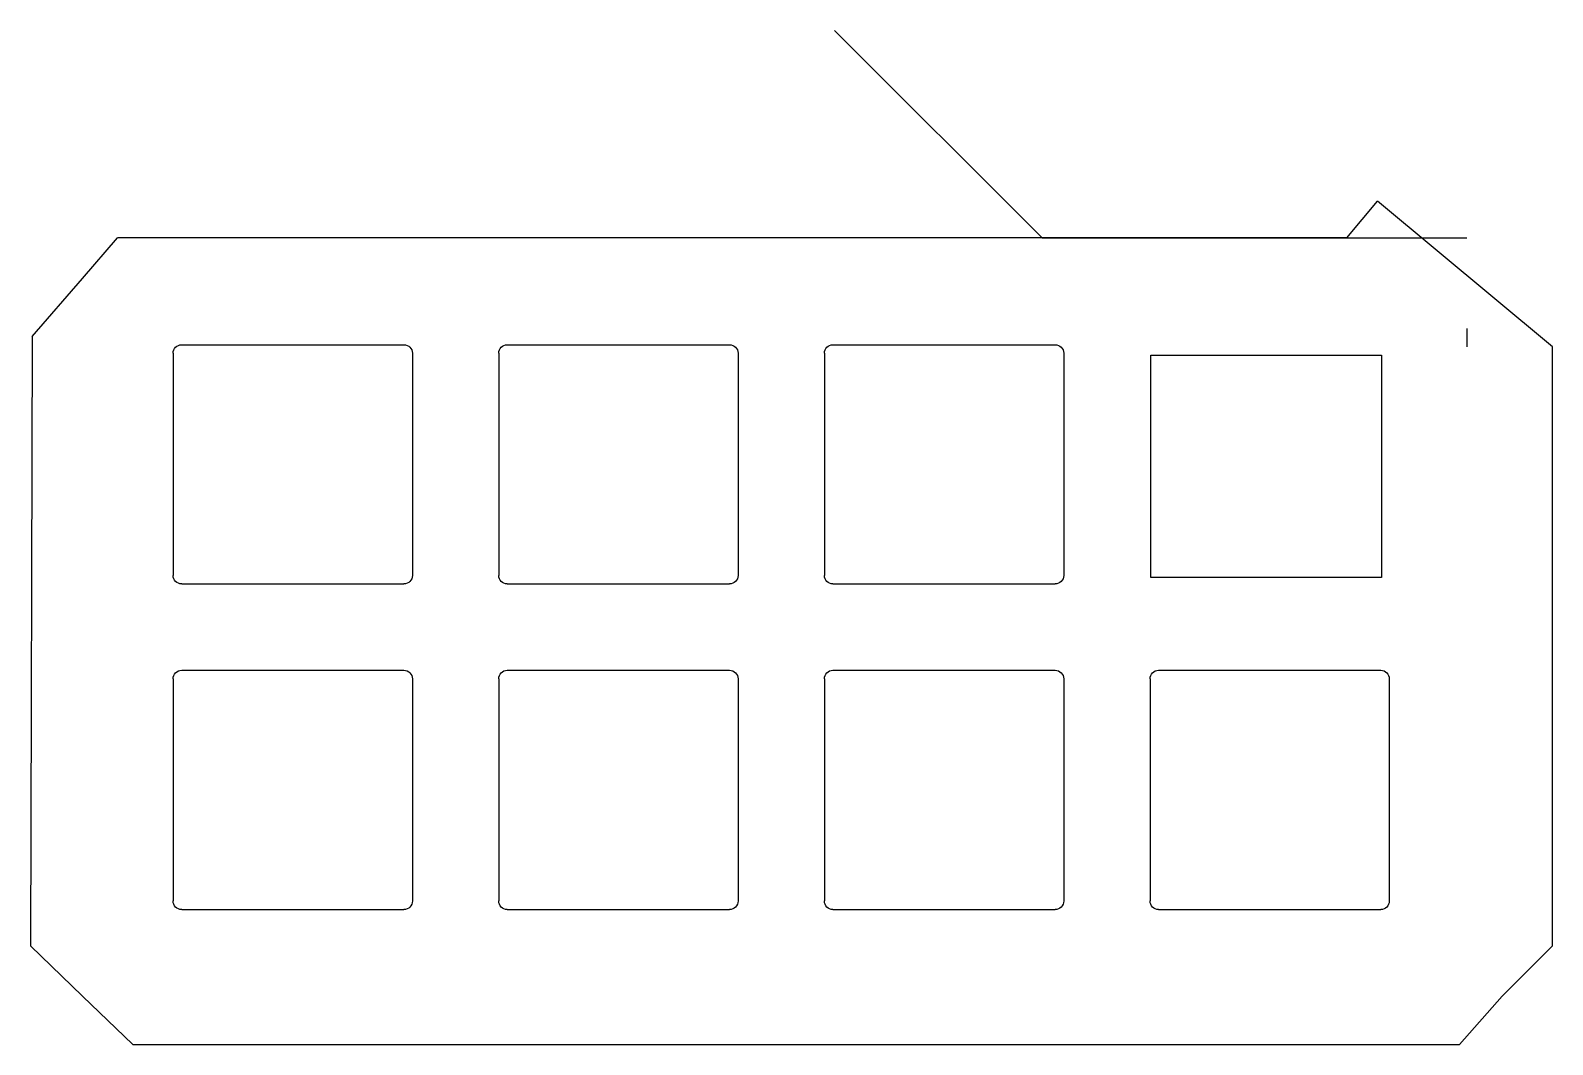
# Model space of a CAD drawing. Header units: millimetres. Extents: x 14 to 103, y 21.2 to 80.5.
import ezdxf

# ---------------------------------------------------------------- set-up
doc = ezdxf.new("R2010")
doc.units = ezdxf.units.MM
doc.layers.add('Sketch 12', color=7, linetype='Continuous')

msp = doc.modelspace()

# ---------------------------------------------------------------- linework, layer by layer
at = {"layer": 'Sketch 12', "extrusion": (0, 0, -1)}
for p, q in [((61, 80.507, 11.5), (73.14, 68.368, 11.5)), ((90.968, 68.368, 11.5), (92.753, 70.516, 11.5)), ((103, 62, 11.5), (92.753, 70.516, 11.5)), ((17, 66, 11.5), (19.053, 68.368, 11.5)), ((73.14, 68.368, 11.5), (19.053, 68.368, 11.5)), ((90.968, 68.368, 11.5), (73.14, 68.368, 11.5)), ((73.14, 68.368, 11.5), (97.984, 68.368, 11.5)), ((14.044, 62.592, 11.5), (17, 66, 11.5)), ((14.044, 62.592, 11.5), (13.952, 26.942, 11.5)), ((98, 62, 11.5), (98, 63.058, 11.5)), ((22.3, 61.613, 11.5), (22.3, 48.613, 11.5)), ((22.8, 62.113, 11.5), (35.8, 62.113, 11.5)), ((36.3, 61.613, 11.5), (36.3, 48.613, 11.5)), ((41.35, 61.613, 11.5), (41.35, 48.613, 11.5)), ((41.85, 62.113, 11.5), (54.85, 62.113, 11.5)), ((55.35, 61.613, 11.5), (55.35, 48.613, 11.5)), ((60.4, 61.613, 11.5), (60.4, 48.613, 11.5)), ((60.9, 62.113, 11.5), (73.9, 62.113, 11.5)), ((74.4, 61.613, 11.5), (74.4, 48.613, 11.5)), ((79.5, 48.5, 11.5), (79.5, 61.5, 11.5)), ((79.5, 61.5, 11.5), (93, 61.5, 11.5)), ((93, 61.5, 11.5), (93, 48.5, 11.5)), ((103, 26.942, 11.5), (103, 62, 11.5)), ((22.8, 48.113, 11.5), (35.8, 48.113, 11.5)), ((41.85, 48.113, 11.5), (54.85, 48.113, 11.5)), ((60.9, 48.113, 11.5), (73.9, 48.113, 11.5)), ((93, 48.5, 11.5), (79.5, 48.5, 11.5)), ((22.8, 43.063, 11.5), (35.8, 43.063, 11.5)), ((41.85, 43.063, 11.5), (54.85, 43.063, 11.5)), ((60.9, 43.063, 11.5), (73.9, 43.063, 11.5)), ((79.95, 43.063, 11.5), (92.95, 43.063, 11.5)), ((22.3, 42.563, 11.5), (22.3, 29.563, 11.5)), ((36.3, 42.563, 11.5), (36.3, 29.563, 11.5)), ((41.35, 42.563, 11.5), (41.35, 29.563, 11.5)), ((55.35, 42.563, 11.5), (55.35, 29.563, 11.5)), ((60.4, 42.563, 11.5), (60.4, 29.563, 11.5)), ((74.4, 42.563, 11.5), (74.4, 29.563, 11.5)), ((79.45, 42.563, 11.5), (79.45, 29.563, 11.5)), ((93.45, 42.563, 11.5), (93.45, 29.563, 11.5)), ((22.8, 29.063, 11.5), (35.8, 29.063, 11.5)), ((41.85, 29.063, 11.5), (54.85, 29.063, 11.5)), ((60.9, 29.063, 11.5), (73.9, 29.063, 11.5)), ((79.95, 29.063, 11.5), (92.95, 29.063, 11.5)), ((13.952, 26.942, 11.5), (17, 24, 11.5)), ((100.058, 24, 11.5), (103, 26.942, 11.5)), ((17, 24, 11.5), (19.942, 21.161, 11.5)), ((97.558, 21.161, 11.5), (100.058, 24, 11.5)), ((19.942, 21.161, 11.5), (97.558, 21.161, 11.5))]:
    msp.add_line(p, q, dxfattribs=at)
for centre, start, end in [((-22.8, 61.613, -11.5), 0, 90), ((-35.8, 61.613, -11.5), 90, 180), ((-41.85, 61.613, -11.5), 0, 90), ((-54.85, 61.613, -11.5), 90, 180), ((-60.9, 61.613, -11.5), 0, 90), ((-73.9, 61.613, -11.5), 90, 180), ((-22.8, 48.613, -11.5), 270, 0), ((-35.8, 48.613, -11.5), 180, 270), ((-41.85, 48.613, -11.5), 270, 0), ((-54.85, 48.613, -11.5), 180, 270), ((-60.9, 48.613, -11.5), 270, 0), ((-73.9, 48.613, -11.5), 180, 270), ((-22.8, 42.563, -11.5), 0, 90), ((-35.8, 42.563, -11.5), 90, 180), ((-41.85, 42.563, -11.5), 0, 90), ((-54.85, 42.563, -11.5), 90, 180), ((-60.9, 42.563, -11.5), 0, 90), ((-73.9, 42.563, -11.5), 90, 180), ((-79.95, 42.563, -11.5), 0, 90), ((-92.95, 42.563, -11.5), 90, 180), ((-22.8, 29.563, -11.5), 270, 0), ((-35.8, 29.563, -11.5), 180, 270), ((-41.85, 29.563, -11.5), 270, 0), ((-54.85, 29.563, -11.5), 180, 270), ((-60.9, 29.563, -11.5), 270, 0), ((-73.9, 29.563, -11.5), 180, 270), ((-79.95, 29.563, -11.5), 270, 0), ((-92.95, 29.563, -11.5), 180, 270)]:
    msp.add_arc(centre, 0.5, start, end, dxfattribs=at)

doc.saveas('drawing.dxf')
